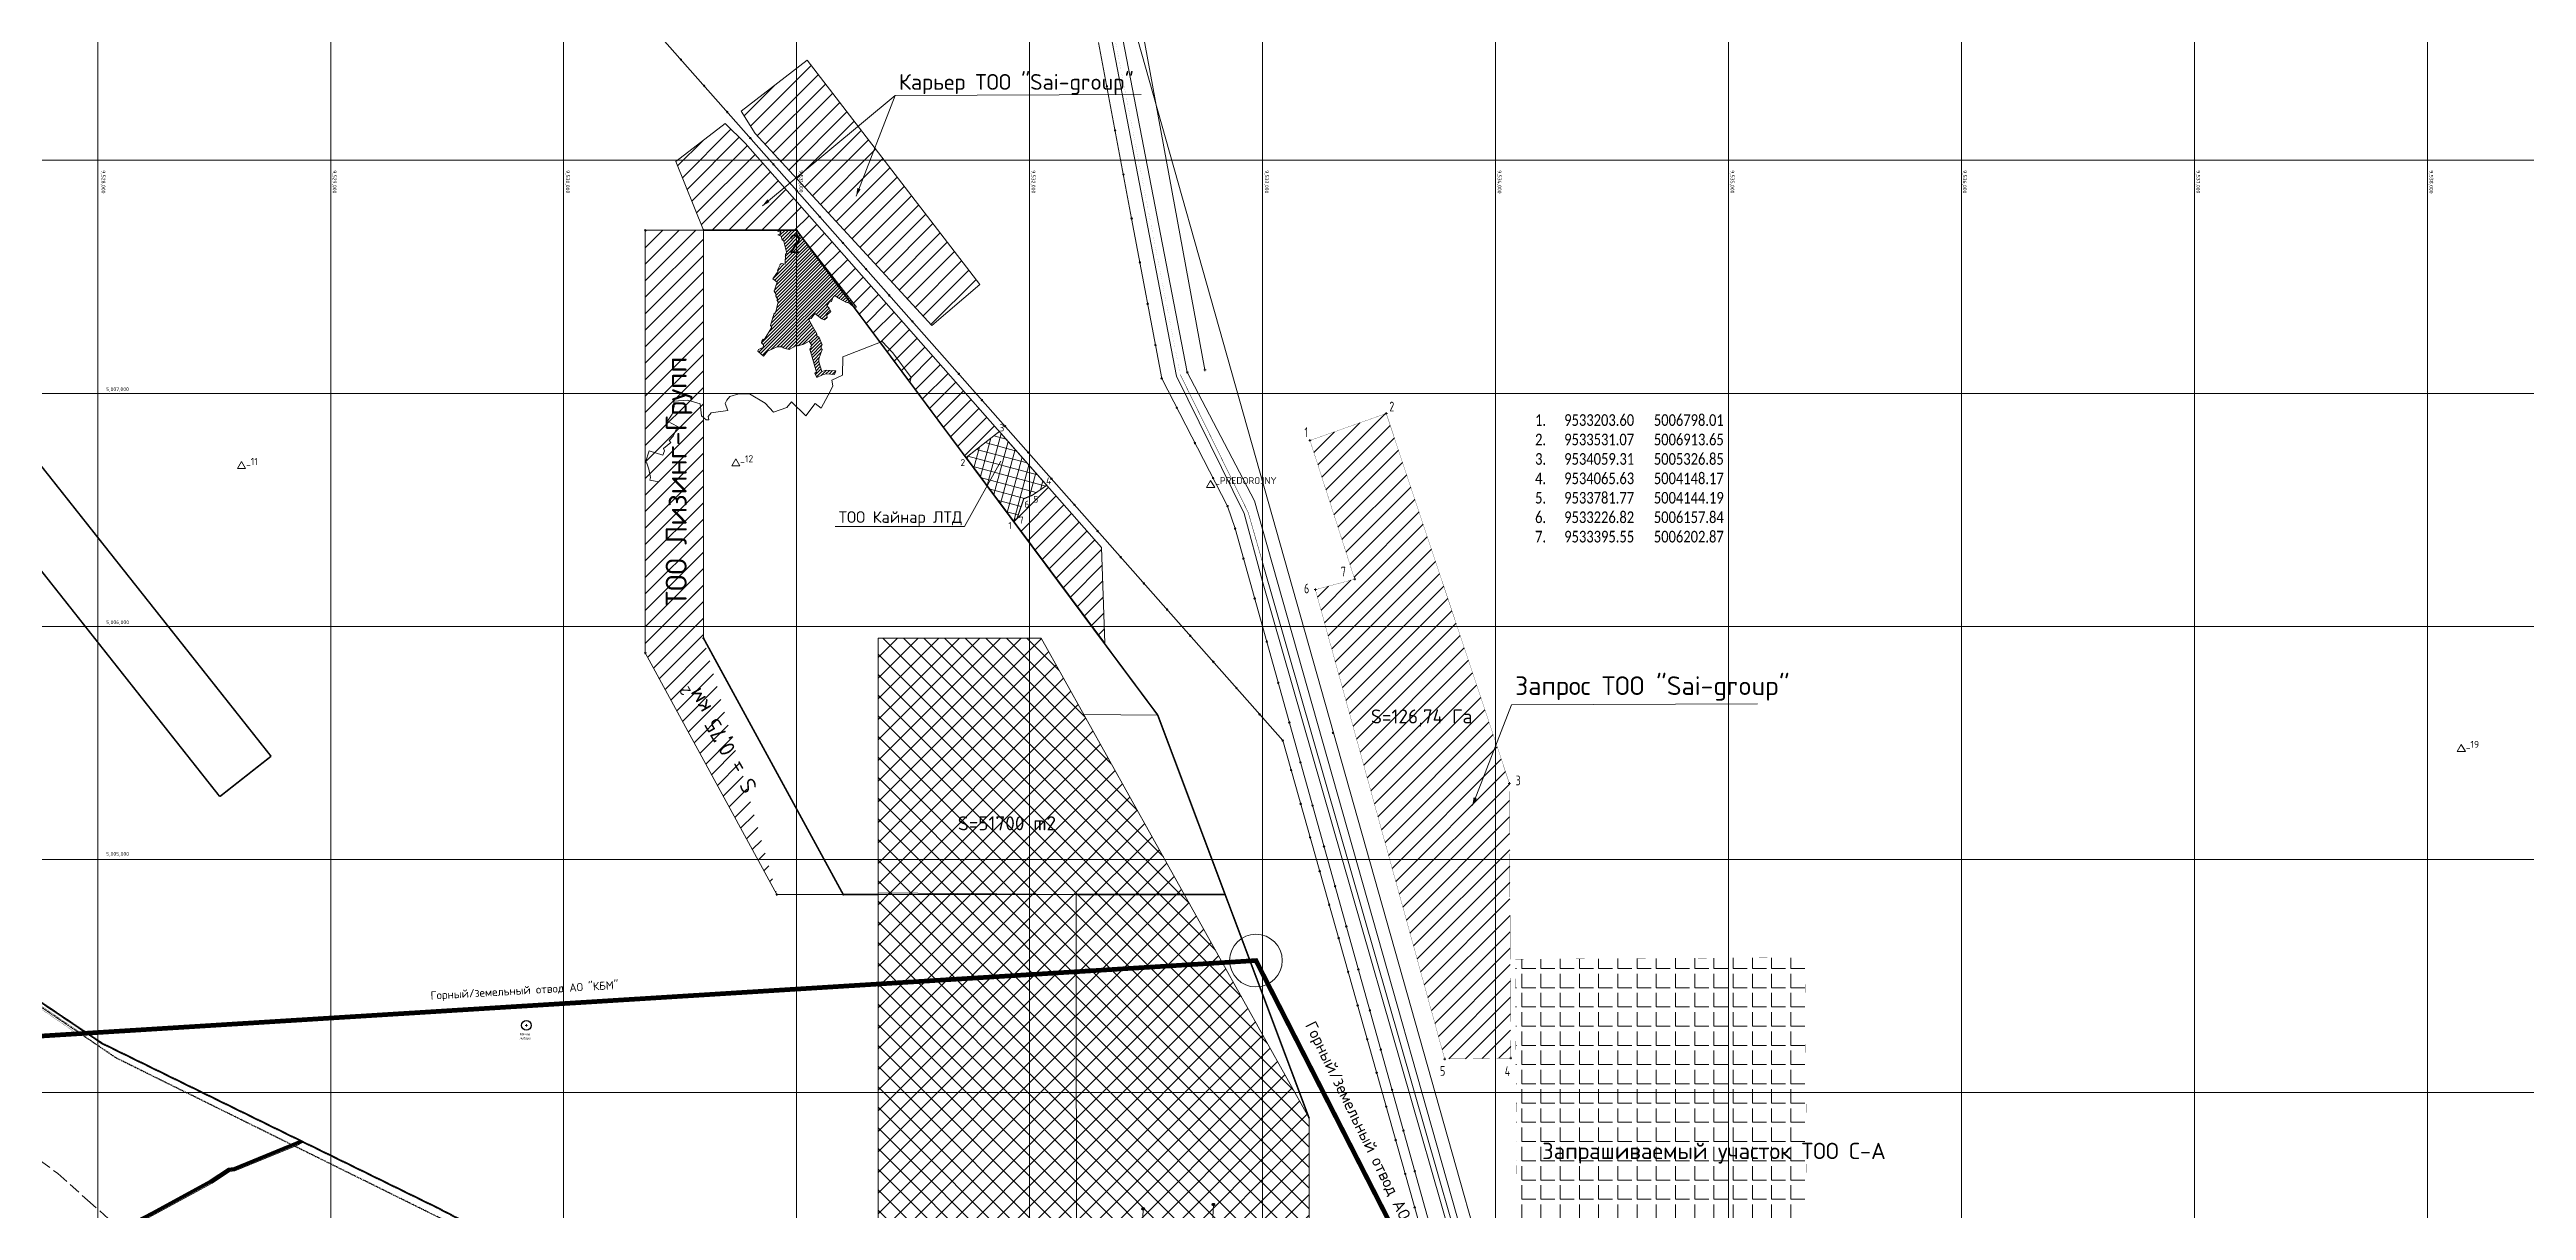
# Model space of a CAD drawing. Header units: millimetres. Extents: x 519 to 9564855, y -810 to 5021775.
# Drawn here: x 9527793 to 9538425, y 5003495 to 5008475 of the extents above; entities that cross this region are included whole.
import ezdxf

# ---------------------------------------------------------------- set-up
doc = ezdxf.new("R2010")
doc.units = ezdxf.units.MM
doc.header["$LTSCALE"] = 2
doc.header["$MEASUREMENT"] = 0
doc.header["$PDMODE"] = 2
doc.header["$PDSIZE"] = 5
for name, pattern in [('92051501$0$GROUND2', [35, 25, -10]), ('DASHED', [0.75, 0.5, -0.25]), ('HIDDEN2', [4.7625, 3.175, -1.5875]), ('Трубопровод подводный под дном', [9.5, 2.25, -1, 1, -1, 1, -1, 2.25])]:
    doc.linetypes.add(name, pattern=pattern)
for name, color, linetype, lineweight in [('200 скв. на 2010 год', 61, 'Continuous', 0), ('Land lease as of 24.06.2004', 47, 'HIDDEN2', 70), ('PPLINE_GAS', 4, 'GAS_LINE', 30), ('Карьер', 7, 'Continuous', 0), ('Скважины на 2024 год-125', 10, 'Continuous', 40), ('Скважины на 2026', 222, 'Continuous', 50), ('Электроснабжене', 1, 'Continuous', 18)]:
    doc.layers.add(name, color=color, linetype=linetype, lineweight=lineweight)
for name, color, linetype in [('CONTROL', 7, 'Continuous'), ('GRID_PULKOVO', 7, 'Continuous'), ('OilColl&Flowlines', 3, 'Continuous'), ('PPLINE_WAT', 7, 'WTR_LINE'), ('ROAD_FIELD', 255, '92051501$0$GROUND2'), ('ROAD_GROUND', 9, 'Continuous'), ('STATION_ELEV', 7, 'Continuous'), ('STATION_ID', 7, 'Continuous'), ('Скважины на 2024 год (доп.)', 10, 'Continuous')]:
    doc.layers.add(name, color=color, linetype=linetype)
doc.styles.add('92051501$0$STANDARD', font='simplex.shx')
doc.styles.add('Elect', font='isocpeur.ttf')
doc.styles.add('GeoApp', font='', dxfattribs={"height": 1})
doc.styles.get("Standard").update_dxf_attribs({"font": 'isocpeur.ttf', "width": 0.5})
doc.styles.add('TransF_romans', font='romans.shx', dxfattribs={"width": 0.8})
doc.styles.add('ГОСТ', font='simplex.shx', dxfattribs={"width": 0.7})
doc.styles.get('GeoApp').set_extended_font_data('D431', italic=True)
doc.linetypes.add('GAS_LINE', pattern='A,0.5,-0.2,["G",92051501$0$STANDARD,S=0.1,R=0,X=-0.1,Y=-0.05],-0.05', length=0.75)
doc.linetypes.add('STM_LINE', pattern='A,0.5,-0.2,["S",92051501$0$STANDARD,S=0.1,R=0,X=-0.1,Y=-0.05],-0.05', length=0.75)
doc.linetypes.add('WTR_LINE', pattern='A,0.5,-0.2,["W",92051501$0$STANDARD,S=0.1,R=0,X=-0.1,Y=-0.05],-0.05', length=0.75)

msp = doc.modelspace()

# ---------------------------------------------------------------- hatches: boundary and pattern name
at = {"layer": 'Карьер', "linetype": 'Continuous', "lineweight": 0, "ltscale": 10}
h = msp.add_hatch(dxfattribs=at)
h.set_pattern_fill('ANSI31', color=6, scale=400)
h.set_pattern_definition([(45, (0.074, -0.03), (-35.35533906, 35.35533906), [])])
h.paths.add_polyline_path([(9531045.17389, 5008428.86892), (9530762.07389, 5008210.46892), (9530822.57389, 5008114.66892), (9531579.77389, 5007291.06892), (9531786.07389, 5007467.76892)])
h.paths.add_polyline_path([(9530599.49769, 5007705.69972), (9530600.03936, 5007705.69972), (9530600.03936, 5007706.07472), (9530599.49769, 5007706.07472)], flags=24)
h.paths.add_polyline_path([(9532073.78995, 5006605.44692), (9532012, 5006563), (9531975, 5006548), (9531946, 5006463), (9531929.87, 5006454.91), (9531728.32, 5006725.22), (9531870.1676, 5006836.34844), (9530778.67389, 5008074.06892), (9530693.37389, 5008158.26892), (9530481.77389, 5007994.46892), (9530600.01247, 5007699.93892), (9531000.07309, 5007699.96999), (9531203.86085, 5007426.49928), (9532322.47389, 5005928.66892), (9532308.87389, 5006338.86892)])
at = {"layer": 'Карьер', "linetype": 'ByBlock', "lineweight": 0, "ltscale": 50}
h = msp.add_hatch(color=0, dxfattribs=at)
h.dxf.hatch_style = 1
h.paths.add_polyline_path([(9530879.29779, 5007826.55643), (9530874.90495, 5007832.94931), (9530853.05076, 5007804.78842)])
h.paths.add_polyline_path([(9530883.4874, 5007820.45931), (9530879.29779, 5007826.55643), (9530853.05076, 5007804.78842)])
h = msp.add_hatch(color=0, dxfattribs=at)
h.dxf.hatch_style = 1
h.paths.add_polyline_path([(9531267.83347, 5007878.01334), (9531260.88315, 5007881.45703), (9531255.51275, 5007846.21785)])
h.paths.add_polyline_path([(9531274.46223, 5007874.72895), (9531267.83347, 5007878.01334), (9531255.51275, 5007846.21785)])
at = {"layer": 'Карьер', "linetype": 'ByBlock', "lineweight": 0, "ltscale": 20}
h = msp.add_hatch(dxfattribs=at)
h.set_pattern_fill('ANSI31', color=5, scale=400, style=0)
edge = h.paths.add_edge_path()
edge.add_line((9531199.9992, 5004850.00107), (9530599.9992, 5005950.00107))
edge.add_line((9530915.21611, 5004849.83), (9530349.97611, 5005886.26))
edge.add_line((9530349.97611, 5005886.26), (9530350.03611, 5007700.01))
edge.add_line((9530350.03611, 5007700.01), (9530599.9992, 5007700.00107))
edge.add_line((9530599.92611, 5007699.97), (9530600.07611, 5005950.14))
h.paths.add_polyline_path([(9530584.40837, 5006059), (9530584.40837, 5007148), (9530408.90837, 5007148), (9530408.90837, 5006059)], flags=24)
h.paths.add_polyline_path([(9530873.59205, 5005309.96107), (9530608.65455, 5005768.84628), (9530503.43247, 5005708.09628), (9530768.36997, 5005249.21107)], flags=24)
h.paths.add_polyline_path([(9530563.72516, 5005717.46197), (9530536.72516, 5005764.22734), (9530478.26845, 5005730.47734), (9530505.26845, 5005683.71197)], flags=24)
at = {"layer": 'Карьер', "lineweight": 0}
h = msp.add_hatch(dxfattribs=at)
h.set_pattern_fill('ANSI31', color=256, scale=80)
h.set_pattern_definition([(45, (-1.485, -3.128), (-7.071067812, 7.071067812), [])])
h.paths.add_polyline_path([(9531000, 5007699.99479), (9530909.049, 5007699.78679), (9530928.832, 5007691.55779), (9530934.251, 5007687.60379), (9530919.158, 5007680.05779), (9530933.107, 5007674.04979), (9530937.99, 5007657.30679), (9530943.414, 5007657.92079), (9530957.384, 5007600.73279), (9530951.594, 5007599.00779), (9530951.125, 5007554.70479), (9530931.673, 5007556.97279), (9530917.705, 5007528.53679), (9530921.359, 5007524.91279), (9530897.477, 5007490.70979), (9530915.811, 5007476.58379), (9530903.151, 5007438.98979), (9530912.693, 5007424.66679), (9530910.231, 5007417.35679), (9530919.088, 5007402.91479), (9530914.66, 5007399.55379), (9530920.999, 5007392.82879), (9530908.822, 5007344.40879), (9530904.033, 5007344.63579), (9530887.82, 5007290.67679), (9530893.41, 5007283.42879), (9530860.666, 5007229.56279), (9530856.957, 5007232.21979), (9530850.482, 5007223.35179), (9530848.644, 5007217.45179), (9530858.152, 5007208.15479), (9530856.181, 5007196.39179), (9530835.884, 5007188.05279), (9530833.424, 5007180.71279), (9530858.067, 5007160.22979), (9530875.509, 5007180.85579), (9530916.919, 5007199.42779), (9530939.342, 5007199.71479), (9530940.498, 5007195.15679), (9530968.482, 5007188.42579), (9531000.596, 5007206.29079), (9531005.356, 5007204.07879), (9531031.295, 5007210.83379), (9531053.245, 5007223.52479), (9531065.45, 5007205.53779), (9531061.013, 5007201.19079), (9531062.702, 5007195.78679), (9531056.497, 5007189.83979), (9531085.105, 5007091.19779), (9531078.683, 5007087.35579), (9531086.775, 5007067.34879), (9531114.002, 5007081.54279), (9531129.974, 5007084.05979), (9531161.96, 5007080.43279), (9531167.829, 5007096.92479), (9531127.247, 5007099.26479), (9531108.189, 5007093.41179), (9531095.205, 5007135.14979), (9531096.027, 5007148.56479), (9531110.235, 5007188.74379), (9531105.799, 5007193.02979), (9531104.984, 5007199.31379), (9531109.044, 5007208.23679), (9531097.018, 5007239.15179), (9531086.816, 5007246.32079), (9531086.144, 5007255.87579), (9531051.142, 5007318.71879), (9531062.76, 5007321.40579), (9531078.086, 5007342.45279), (9531108.584, 5007319.38179), (9531119.663, 5007315.80579), (9531131.673, 5007326.10079), (9531129.382, 5007335.13579), (9531146.772, 5007351.37079), (9531139.404, 5007365.52579), (9531129.58, 5007374.89079), (9531140.032, 5007391.23479), (9531149.311, 5007394.52679), (9531155.241, 5007410.75179), (9531163.577, 5007419.40379), (9531179.858, 5007408.55079), (9531211.41, 5007391.46779), (9531227.575, 5007387.19979), (9531248.239, 5007367.09879), (9531257.201, 5007369.65879)])
at = {"layer": 'Карьер', "linetype": 'ByBlock', "lineweight": 0, "ltscale": 50}
h = msp.add_hatch(dxfattribs=at)
h.set_pattern_fill('ANSI37', color=14, scale=300, angle=30)
h.paths.add_polyline_path([(9531870.1676, 5006836.34844), (9531728.32, 5006725.22), (9531929.87, 5006454.91), (9531946, 5006463), (9531975, 5006548), (9532000, 5006558.13513), (9532000, 5006689.12247)])
h.paths.add_polyline_path([(9532000, 5006558.13513), (9532012, 5006563), (9532073.78995, 5006605.44692), (9532000, 5006689.12247)])
at = {"layer": 'Карьер', "linetype": 'ByBlock', "lineweight": 15, "ltscale": 50}
h = msp.add_hatch(dxfattribs=at)
h.set_pattern_fill('ANSI31', color=1, scale=400)
h.paths.add_polyline_path([(9533531.07, 5006913.65), (9533203.6, 5006798.01), (9533395.55, 5006202.87), (9533226.82, 5006157.84), (9533270.31977, 5006000), (9533835.22079, 5006000)])
h.paths.add_polyline_path([(9533545.91384, 5005000), (9534000, 5005000), (9534000, 5005505.01355), (9533835.22079, 5006000), (9533270.31977, 5006000)])
h.paths.add_polyline_path([(9533545.91384, 5005000), (9533781.77, 5004144.19), (9534000, 5004147.25727), (9534000, 5005000)])
h.paths.add_polyline_path([(9534000, 5004147.25727), (9534065.65, 5004148.18), (9534061.06811, 5005000), (9534000, 5005000)])
h.paths.add_polyline_path([(9534000, 5005000), (9534061.06811, 5005000), (9534059.31, 5005326.85), (9534000, 5005505.01355)])
at = {"layer": 'Карьер', "lineweight": 0}
h = msp.add_hatch(dxfattribs=at)
h.set_pattern_fill('NET', color=256, scale=500, angle=45, style=0)
h.paths.add_polyline_path([(9531350, 5005950), (9532050, 5005950), (9533200, 5003890), (9533200, 5003150), (9532200, 5003150), (9532200, 5004850), (9531350, 5004850)])
at = {"layer": 'Карьер', "linetype": 'ByBlock', "lineweight": 0, "ltscale": 20}
h = msp.add_hatch(dxfattribs=at)
h.set_pattern_fill('ANSI31', color=5, scale=350, style=0)
h.paths.add_polyline_path([(9532549.99611, 5005620), (9532302.52457, 5005952.09085), (9532049.9992, 5005950.00107), (9532827.28894, 5004557.63857), (9532946.3708, 5004565.03352)])
h.paths.add_polyline_path([(9532549.99611, 5005620), (9532549.99611, 5005620), (9532302.52843, 5005952.09088), (9532049.9992, 5005950.00107), (9532827.28894, 5004557.63857), (9532946.3708, 5004565.03352)])
at = {"layer": 'Карьер', "linetype": 'ByBlock', "lineweight": 0, "ltscale": 50}
h = msp.add_hatch(color=0, dxfattribs=at)
h.dxf.hatch_style = 1
h.paths.add_polyline_path([(9533913.07713, 5005263.78906), (9533906.12682, 5005267.23276), (9533900.75642, 5005231.99357)])
h.paths.add_polyline_path([(9533919.7059, 5005260.50468), (9533913.07713, 5005263.78906), (9533900.75642, 5005231.99357)])
at = {"layer": 'Карьер', "lineweight": 0}
h = msp.add_hatch(dxfattribs=at)
h.set_pattern_fill('NET', color=256, scale=500, angle=45, style=0)
h.paths.add_polyline_path([(9531350, 5004857), (9532200, 5004850), (9532200.89469, 5003012.549), (9531524.22818, 5003012.40942), (9531350, 5003387)])
at = {"layer": 'Карьер', "lineweight": 0, "ltscale": 50}
h = msp.add_hatch(dxfattribs=at)
h.set_pattern_fill('ANGLE', color=5, scale=300)
h.set_pattern_definition([(0, (0, 0), (0, 82.5), [60, -22.5]), (90, (0, 0), (-82.5, 5e-15), [60, -22.5])])
h.paths.add_polyline_path([(9535000, 5004000), (9535000, 5004577.46802), (9534097.64525, 5004572.53799, -0.4142433045), (9534085.26673, 5004560.02474), (9534088.26957, 5004000)])
h.paths.add_polyline_path([(9535329.8892, 5004566.82476, -0.4142420279), (9535317.37475, 5004579.20201), (9535000, 5004577.46802), (9535000, 5004000), (9535333.04115, 5004000)])
h.paths.add_polyline_path([(9535000, 5003000), (9535338.60185, 5003000), (9535333.04115, 5004000), (9535000, 5004000)])
h.paths.add_polyline_path([(9535000, 5003000), (9535000, 5004000), (9534088.26957, 5004000), (9534092.91327, 5003133.95526, -0.4157849046), (9534105.42544, 5003121.51, -0.2266005282), (9534100.80025, 5003111.82844), (9534191.12936, 5003000)])
h.paths.add_polyline_path([(9535000, 5003000), (9534191.12936, 5003000), (9534854.82975, 5002178.33156, -0.5069679284), (9534874.23777, 5002173.19009), (9535000, 5002222.46377)])
h.paths.add_polyline_path([(9535187.98403, 5002697.23686, 0.1123997882), (9535081.13981, 5002753.13703, 0.0014631738), (9535000, 5002753.64902), (9535000, 5002379.31273, -0.1770566431), (9535004.66822, 5002366.56982, -0.2528455036), (9535047.60935, 5002374.33343, 0.6657236782), (9535097.16709, 5002431.69459, -0.3905173389), (9535084.9902, 5002462.80868, -0.5467265201), (9535136.53733, 5002473.18117, -0.1380626429), (9535177.85545, 5002396.51787, -0.2406294263), (9535215.27955, 5002387.38379, -0.2234183099), (9535245.86898, 5002318.79531), (9535330.59223, 5002351.98991, -0.0936265823), (9535329.73456, 5002356.53, -0.4125858228), (9535342.1108, 5002368.97524), (9535340.75394, 5002612.98308, 0.0431888637), (9535315.07162, 5002614.71842, -0.0650937282)])
h.paths.add_polyline_path([(9534072.31849, 5004574.98854), (9534152.31849, 5004574.98854), (9534152.31849, 5004694.98854), (9534072.31849, 5004694.98854)], flags=9)
h.paths.add_polyline_path([(9534066.35414, 5004116.6212), (9534170.35414, 5004116.6212), (9534170.35414, 5004236.6212), (9534066.35414, 5004236.6212)], flags=9)
h.paths.add_polyline_path([(9534177.53545, 5003671.07916), (9535318.53545, 5003671.07916), (9535318.53545, 5003807.57916), (9534177.53545, 5003807.57916)], flags=9)
h.paths.add_polyline_path([(9533997.57528, 5003058.76636), (9534093.57528, 5003058.76636), (9534093.57528, 5003178.76636), (9533997.57528, 5003178.76636)], flags=9)
h.paths.add_polyline_path([(9534784.91215, 5002059.82164), (9534888.91215, 5002059.82164), (9534888.91215, 5002179.82164), (9534784.91215, 5002179.82164)], flags=9)

# ---------------------------------------------------------------- linework, layer by layer
at = {"color": 6, "linetype": 'ByBlock', "lineweight": 50, "const_width": 1, "elevation": -26.715}
msp.add_lwpolyline([(9527416.04883, 5004604.1398), (9527932.7341, 5004253.68807), (9527912.12193, 5004252.40806), (9527410.33497, 5004595.933)], dxfattribs=at)
at = {"color": 5, "linetype": 'Трубопровод подводный под дном', "lineweight": 30, "elevation": -26.715}
msp.add_lwpolyline([(9529738.8718, 5002632.9028), (9529738.5563, 5002652.0159), (9529775.5904, 5002770.8692), (9529738.7174, 5002822.9838), (9529774.8106, 5002999.6744), (9529775.9477, 5003023.3157), (9529768.2218, 5003075.0578), (9529760.4861, 5003111.9553), (9529752.2433, 5003141.9771), (9529740.5233, 5003174.607), (9529730.8312, 5003198.9422), (9529723.1535, 5003213.7883), (9529699.4124, 5003291.8568), (9529686.7263, 5003319.5429), (9529673.6971, 5003338.0508), (9529659.1637, 5003353.609), (9529603.7457, 5003395.3937), (9528631.6617, 5003875.9393), (9528080.7774, 5004147.6021), (9527413.1919, 5004600.0364)], dxfattribs=at)
at = {"layer": 'CONTROL', "lineweight": 0}
for p, q in [((9528617.45832, 5006707.84358), (9528600.0484, 5006677.82565)), ((9528617.45832, 5006707.84358), (9528600.0484, 5006677.82565)), ((9528600.0484, 5006677.82565), (9528634.86824, 5006677.82565)), ((9528600.0484, 5006677.82565), (9528634.86824, 5006677.82565)), ((9528634.86824, 5006677.82565), (9528617.45832, 5006707.84358)), ((9528634.86824, 5006677.82565), (9528617.45832, 5006707.84358)), ((9532777.20516, 5006625.73995), (9532759.79524, 5006595.72203)), ((9532777.20516, 5006625.73995), (9532759.79524, 5006595.72203)), ((9532794.61508, 5006595.72203), (9532777.20516, 5006625.73995)), ((9532794.61508, 5006595.72203), (9532777.20516, 5006625.73995)), ((9532759.79524, 5006595.72203), (9532794.61508, 5006595.72203)), ((9532759.79524, 5006595.72203), (9532794.61508, 5006595.72203)), ((9538145.4642, 5005493.97926), (9538128.05428, 5005463.96133)), ((9538145.4642, 5005493.97926), (9538128.05428, 5005463.96133)), ((9538128.05428, 5005463.96133), (9538162.87411, 5005463.96133)), ((9538128.05428, 5005463.96133), (9538162.87411, 5005463.96133)), ((9538162.87411, 5005463.96133), (9538145.4642, 5005493.97926)), ((9538162.87411, 5005463.96133), (9538145.4642, 5005493.97926))]:
    msp.add_line(p, q, dxfattribs=at)
at = {"layer": 'CONTROL', "color": 6, "lineweight": 0}
for p, q in [((9530738.65716, 5006719.42618), (9530721.24724, 5006689.40825)), ((9530738.65716, 5006719.42618), (9530721.24724, 5006689.40825)), ((9530721.24724, 5006689.40825), (9530756.06708, 5006689.40825)), ((9530721.24724, 5006689.40825), (9530756.06708, 5006689.40825)), ((9530756.06708, 5006689.40825), (9530738.65716, 5006719.42618)), ((9530756.06708, 5006689.40825), (9530738.65716, 5006719.42618))]:
    msp.add_line(p, q, dxfattribs=at)
at = {"layer": 'GRID_PULKOVO', "lineweight": 0}
for p, q in [((9528000, 5011000), (9528000, 4992000)), ((9529000, 5011000), (9529000, 4992000)), ((9530000, 5010000), (9530000, 4992000)), ((9531000, 5010000), (9531000, 4992000)), ((9532000, 5010000), (9532000, 4992000)), ((9533000, 5010000), (9533000, 4992000)), ((9534000, 5010000), (9534000, 4992000)), ((9535000, 5010000), (9535000, 4997493.94022)), ((9536000, 5010000), (9536000, 4992000)), ((9537000, 5010000), (9537000, 4992000)), ((9538000, 5010000), (9538000, 4992000)), ((9519000, 5008000), (9533000, 5008000)), ((9533000, 5008000), (9548000, 5008000)), ((9519000, 5007000), (9533000, 5007000)), ((9533000, 5007000), (9548000, 5007000)), ((9519000, 5006000), (9533000, 5006000)), ((9533000, 5006000), (9548000, 5006000)), ((9519000, 5005000), (9533000, 5005000)), ((9533000, 5005000), (9548000, 5005000)), ((9519000, 5004000), (9533000, 5004000)), ((9533000, 5004000), (9548000, 5004000))]:
    msp.add_line(p, q, dxfattribs=at)
at = {"layer": 'Land lease as of 24.06.2004', "color": 35, "linetype": 'DASHED', "lineweight": 0, "ltscale": 5, "const_width": 7}
for points in [[(9527841, 5006583), (9526848, 5007837)], [(9528744, 5005443), (9527841, 5006583)], [(9527563, 5006485), (9528524, 5005270)], [(9528524, 5005270), (9528744, 5005443)]]:
    msp.add_lwpolyline(points, dxfattribs=at)
at = {"layer": 'Land lease as of 24.06.2004', "color": 34, "linetype": 'DASHED', "lineweight": 0, "ltscale": 50, "const_width": 20}
msp.add_lwpolyline([(9519654.3, 5003739.6), (9532971.6, 5004566.6), (9534671.1, 5001241.4), (9547648.8, 4998330.8), (9546800.6, 4994774.1), (9538599.5, 4994719.2), (9534700.1, 4995931.6), (9534118, 4994384.9), (9531927.8, 4994990.9), (9532139.5, 4996381.2), (9522290.1, 4999426.3), (9519885.3, 4999727), (9519654.3, 5003739.6)], dxfattribs=at)
at = {"layer": 'OilColl&Flowlines', "lineweight": 0}
msp.add_lwpolyline([(9533000, 4999030.09132), (9533615.18224, 5000421.08812), (9534303.88294, 5001901.26817), (9534304.3202, 5002003.60385), (9532251.82783, 5009271.49641)], dxfattribs=at)
at = {"layer": 'OilColl&Flowlines', "lineweight": 0, "const_width": 5}
msp.add_lwpolyline([(9533299.90522, 5005543.18729, 1), (9533304.81094, 5005544.15367, 1)], format="xyb", close=True, dxfattribs=at)
at = {"layer": 'PPLINE_GAS', "lineweight": 0, "ltscale": 40}
msp.add_line((9533000, 5006274.62425), (9534216.23835, 5002033.37424), dxfattribs=at)
at = {"layer": 'PPLINE_GAS', "linetype": 'ByBlock', "lineweight": 0, "ltscale": 50, "const_width": 0.2}
msp.add_lwpolyline([(9532646.48133, 5007080.83106), (9532368.16105, 5008512.95705), (9532157.69101, 5009255.1688)], dxfattribs=at)
at = {"layer": 'PPLINE_GAS', "lineweight": 0, "const_width": 2}
for points in [[(9532646.48133, 5007080.83106), (9532938.77122, 5006488.14043)], [(9532938.77122, 5006488.14043), (9533000, 5006274.62425)]]:
    msp.add_lwpolyline(points, dxfattribs=at)
at = {"layer": 'PPLINE_WAT', "color": 0, "linetype": 'ByBlock', "lineweight": 0, "ltscale": 50}
for p, q in [((9532630.38177, 5007073.34914), (9532354.51012, 5008508.34247)), ((9532676.68058, 5007090.49534), (9532400.74375, 5008519.09041))]:
    msp.add_line(p, q, dxfattribs=at)
at = {"layer": 'PPLINE_WAT', "lineweight": 0, "ltscale": 5}
msp.add_lwpolyline([(9533000, 5006192.97478), (9532921.29674, 5006483.91886), (9532630.38177, 5007073.34914)], dxfattribs=at)
at = {"layer": 'PPLINE_WAT', "lineweight": 0}
for points in [[(9532676.68058, 5007090.49534), (9532965.41301, 5006539.22437), (9533000, 5006417.04476)], [(9533000, 5006417.04476), (9534241.35452, 5002031.92113), (9534233.93028, 5001942.30806), (9533572.35026, 5000442.91927), (9533000, 4999148.373)]]:
    msp.add_lwpolyline(points, dxfattribs=at)
at = {"layer": 'PPLINE_WAT', "color": 5, "lineweight": 0, "ltscale": 2}
msp.add_lwpolyline([(9533000, 4999292.00293), (9533521.20287, 5000465.19453), (9534195.31134, 5001969.65279), (9534192.94502, 5002039.13618), (9533000, 5006192.97478)], dxfattribs=at)
at = {"layer": 'PPLINE_WAT', "color": 0, "linetype": 'ByBlock', "lineweight": 0, "ltscale": 50}
msp.add_point((9532676.68058, 5007090.49534), dxfattribs=at)
at = {"layer": 'ROAD_FIELD', "lineweight": 0}
msp.add_lwpolyline([(9527697.9529, 5003749.4838), (9527829.537, 5003652.655), (9527956.6319, 5003538.88929), (9528345.237, 5003190.455), (9528389.237, 5003167.955), (9528520.78893, 5003090.98643), (9528606.337, 5003025.955), (9528670.737, 5002952.555), (9528812.237, 5002826.755), (9528926.137, 5002734.855), (9529063.037, 5002604.955), (9529158.637, 5002507.655), (9529185.12703, 5002464.10354), (9529205.837, 5002340.355), (9529226.037, 5002283.255), (9529271.437, 5002164.755), (9529326.037, 5002072.855), (9529375.937, 5001953.155), (9529468.337, 5001796.455), (9529605.84662, 5001506.11208)], dxfattribs=at)
at = {"layer": 'ROAD_GROUND', "color": 8, "lineweight": 0, "const_width": 7}
msp.add_lwpolyline([(9524537.87877, 5006183.0772), (9524596.61062, 5006146.11647), (9525224.23922, 5006057.68426), (9525621.0772, 5005860.96201), (9525912.93567, 5005677.01423), (9526862.06839, 5005023.65939), (9527571.35015, 5004512.27254), (9528019.23113, 5004210.88347), (9529454.57675, 5003507.66217), (9530449.20265, 5002994.49962), (9531579.26201, 5002384.42156), (9532340.28086, 5001987.55958), (9532638.37132, 5001851.5639)], dxfattribs=at)
at = {"layer": 'ROAD_GROUND', "lineweight": 0}
for points, const_width in [([(9524542.10393, 5006176.41948), (9524595.18425, 5006142.27793), (9525223.04143, 5006053.81351), (9525619.11741, 5005857.46901), (9525910.73434, 5005673.67347), (9526859.72905, 5005020.41478), (9527569.06331, 5004508.99009), (9528017.22526, 5004207.41194), (9529452.74272, 5003504.10741), (9530447.30242, 5002990.9798), (9531577.38702, 5002380.88811), (9532338.52473, 5001983.96415), (9532636.71105, 5001847.92473)], 0.5), ([(9524546.43165, 5006183.14784), (9524598.037, 5006149.955), (9525225.437, 5006061.555), (9525623.037, 5005864.455), (9525915.137, 5005680.355), (9526864.337, 5005026.955), (9527573.637, 5004515.555), (9528021.237, 5004214.355), (9529456.337, 5003511.255), (9530451.037, 5002998.055), (9531581.137, 5002387.955), (9532342.037, 5001991.155), (9532640.03159, 5001855.20306)], 0.5), ([(9527618.43998, 5003152.48327), (9528105.92301, 5003413.37419), (9528233.94734, 5003480.98703), (9528486.5416, 5003618.73501), (9528563.18886, 5003669.03843), (9528585.9888, 5003671.75866), (9528851.94087, 5003781.03921), (9528875.86021, 5003791.29683)], 12), ([(9528861.96501, 5003793.40285), (9528840.11305, 5003783.74703)], 0.5), ([(9528878.14734, 5003785.09687), (9528869.79347, 5003780.76639)], 0.5), ([(9528567.52359, 5003661.49887), (9528563.9084, 5003659.94163)], 0.5), ([(9528583.55223, 5003678.25288), (9528579.82635, 5003678.07307)], 0.5), ([(9528588.58849, 5003664.15943), (9528583.13569, 5003663.15615)], 0.5)]:
    msp.add_lwpolyline(points, dxfattribs=dict(at, const_width=const_width))
for points in [[(9527615.137, 5003158.655), (9528102.637, 5003419.555), (9528230.637, 5003487.155), (9528482.93952, 5003624.74388), (9528560.72463, 5003675.79408), (9528584.21146, 5003678.59625), (9528849.137, 5003787.455), (9528862.11695, 5003793.4733)], [(9527622.21482, 5003145.42986), (9528109.67845, 5003406.3104), (9528237.73058, 5003473.93792), (9528490.65825, 5003611.86772), (9528566.00512, 5003661.3177), (9528588.02005, 5003663.94427), (9528855.14529, 5003773.70688), (9528878.67789, 5003785.35958)]]:
    msp.add_lwpolyline(points, dxfattribs=at)
at = {"layer": 'Карьер', "color": 0, "linetype": 'ByBlock', "lineweight": 0, "ltscale": 50}
for p, q in [((9530853.05076, 5007804.78842), (9531423.58263, 5008277.95971)), ((9531255.51275, 5007846.21785), (9531423.58263, 5008277.95971)), ((9531423.58263, 5008277.95971), (9532479.24556, 5008282.54475)), ((9533900.75642, 5005231.99357), (9534068.8263, 5005663.73544)), ((9534068.8263, 5005663.73544), (9535124.48922, 5005668.32048))]:
    msp.add_line(p, q, dxfattribs=at)
at = {"layer": 'Карьер', "lineweight": 0, "ltscale": 25}
msp.add_line((9530599.92611, 5007699.97), (9530600.07611, 5005950.14), dxfattribs=at)
at = {"layer": 'Карьер', "color": 14, "lineweight": 0, "ltscale": 50}
for p, q in [((9531876.56381, 5006709.25), (9531720.24623, 5006429.5)), ((9531720.24623, 5006429.5), (9531165.55696, 5006429.5))]:
    msp.add_line(p, q, dxfattribs=at)
at = {"layer": 'Карьер', "color": 6, "linetype": 'ByBlock', "lineweight": 0, "ltscale": 20}
msp.add_line((9530600.07617, 5005949.46954), (9530600.28908, 5005949.46962), dxfattribs=at)
at = {"layer": 'Карьер', "color": 0, "linetype": 'ByBlock', "lineweight": 0, "ltscale": 20}
for p, q in [((9531349.9992, 5004850.00107), (9531349.9992, 5005950.00107)), ((9531349.9992, 5005950.00107), (9532049.9992, 5005950.00107)), ((9532550.00315, 5005619.99056), (9532232.63536, 5005622.84413))]:
    msp.add_line(p, q, dxfattribs=at)
at = {"layer": 'Карьер', "lineweight": 0}
msp.add_line((9532050, 5005950), (9533200, 5003890), dxfattribs=at)
at = {"layer": 'Карьер', "color": 5, "lineweight": 0}
msp.add_line((9530915.21611, 5004849.83), (9531200, 5004850), dxfattribs=at)
at = {"layer": 'Карьер', "color": 1, "lineweight": 0}
for p, q in [((9532200, 5004850), (9531350, 5004850)), ((9533200, 5003890), (9533200, 5003150))]:
    msp.add_line(p, q, dxfattribs=at)
at = {"layer": 'Карьер', "color": 6, "linetype": 'Continuous', "lineweight": 0, "ltscale": 10}
for points in [[(9530762.07389, 5008210.46892), (9531045.17389, 5008428.86892), (9531786.07389, 5007467.76892), (9531579.77389, 5007291.06892), (9530822.57389, 5008114.66892), (9530762.07389, 5008210.46892)], [(9530693.37389, 5008158.26892), (9530778.67389, 5008074.06892), (9532308.87389, 5006338.86892), (9532322.47389, 5005928.66892), (9531000.07309, 5007699.96999), (9530600, 5007699.96999), (9530481.77389, 5007994.46892), (9530693.37389, 5008158.26892)]]:
    msp.add_lwpolyline(points, dxfattribs=at)
at = {"layer": 'Карьер', "color": 0, "linetype": 'ByBlock', "lineweight": 0, "ltscale": 50, "const_width": 0.2}
for points in [[(9530853.05076, 5007804.78842), (9530874.90495, 5007832.94931), (9530883.4874, 5007820.45931), (9530853.05076, 5007804.78842)], [(9531255.51275, 5007846.21785), (9531260.88315, 5007881.45703), (9531274.46223, 5007874.72895), (9531255.51275, 5007846.21785)], [(9533900.75642, 5005231.99357), (9533906.12682, 5005267.23276), (9533919.7059, 5005260.50468), (9533900.75642, 5005231.99357)]]:
    msp.add_lwpolyline(points, dxfattribs=at)
at = {"layer": 'Карьер', "color": 5, "lineweight": 0}
msp.add_lwpolyline([(9530915.21611, 5004849.83), (9530349.97611, 5005886.26), (9530350.03611, 5007700.01), (9530599.9992, 5007700.00107)], dxfattribs=at)
at = {"layer": 'Карьер', "lineweight": 0, "ltscale": 5, "const_width": 7}
for points in [[(9530599.9992, 5007700.00107), (9530999.9992, 5007700.00107)], [(9530999.99611, 5007700), (9532549.99611, 5005620)], [(9530999.9992, 5007700.00107), (9532302.52455, 5005952.09088)], [(9531199.9992, 5004850.00107), (9530599.9992, 5005950.00107)], [(9532550, 5005620), (9533200, 5003890)], [(9531349.9992, 5004850.00107), (9531199.9992, 5004850.00107)], [(9532200, 5004850), (9532839.30636, 5004850)]]:
    msp.add_lwpolyline(points, dxfattribs=at)
at = {"layer": 'Карьер', "lineweight": 0}
for points in [[(9531000, 5007699.99479), (9530909.049, 5007699.78679), (9530928.832, 5007691.55779), (9530934.251, 5007687.60379), (9530919.158, 5007680.05779), (9530933.107, 5007674.04979), (9530937.99, 5007657.30679), (9530943.414, 5007657.92079), (9530957.384, 5007600.73279), (9530951.594, 5007599.00779), (9530951.125, 5007554.70479), (9530931.673, 5007556.97279), (9530917.705, 5007528.53679), (9530921.359, 5007524.91279), (9530897.477, 5007490.70979), (9530915.811, 5007476.58379), (9530903.151, 5007438.98979), (9530912.693, 5007424.66679), (9530910.231, 5007417.35679), (9530919.088, 5007402.91479), (9530914.66, 5007399.55379), (9530920.999, 5007392.82879), (9530908.822, 5007344.40879), (9530904.033, 5007344.63579), (9530887.82, 5007290.67679), (9530893.41, 5007283.42879), (9530860.666, 5007229.56279), (9530856.957, 5007232.21979), (9530850.482, 5007223.35179), (9530848.644, 5007217.45179), (9530858.152, 5007208.15479), (9530856.181, 5007196.39179), (9530835.884, 5007188.05279), (9530833.424, 5007180.71279), (9530858.067, 5007160.22979), (9530875.509, 5007180.85579), (9530916.919, 5007199.42779), (9530939.342, 5007199.71479), (9530940.498, 5007195.15679), (9530968.482, 5007188.42579), (9531000.596, 5007206.29079), (9531005.356, 5007204.07879), (9531031.295, 5007210.83379), (9531053.245, 5007223.52479), (9531065.45, 5007205.53779), (9531061.013, 5007201.19079), (9531062.702, 5007195.78679), (9531056.497, 5007189.83979), (9531085.105, 5007091.19779), (9531078.683, 5007087.35579), (9531086.775, 5007067.34879), (9531114.002, 5007081.54279), (9531129.974, 5007084.05979), (9531161.96, 5007080.43279), (9531167.829, 5007096.92479), (9531127.247, 5007099.26479), (9531108.189, 5007093.41179), (9531095.205, 5007135.14979), (9531096.027, 5007148.56479), (9531110.235, 5007188.74379), (9531105.799, 5007193.02979), (9531104.984, 5007199.31379), (9531109.044, 5007208.23679), (9531097.018, 5007239.15179), (9531086.816, 5007246.32079), (9531086.144, 5007255.87579), (9531051.142, 5007318.71879), (9531062.76, 5007321.40579), (9531078.086, 5007342.45279), (9531108.584, 5007319.38179), (9531119.663, 5007315.80579), (9531131.673, 5007326.10079), (9531129.382, 5007335.13579), (9531146.772, 5007351.37079), (9531139.404, 5007365.52579), (9531129.58, 5007374.89079), (9531140.032, 5007391.23479), (9531149.311, 5007394.52679), (9531155.241, 5007410.75179), (9531163.577, 5007419.40379), (9531179.858, 5007408.55079), (9531211.41, 5007391.46779), (9531227.575, 5007387.19979), (9531248.239, 5007367.09879), (9531257.201, 5007369.65879), (9531000, 5007699.99479)], [(9530408.194, 5006620.31), (9530370.619, 5006628.15), (9530373.273, 5006639.691), (9530365.557, 5006674.613), (9530357.535, 5006700.389), (9530351.74, 5006704.544), (9530367.641, 5006753.272), (9530425.462, 5006735.506), (9530433.371, 5006753.393), (9530429.166, 5006763.929), (9530459.953, 5006789.116), (9530452.26, 5006798.299), (9530469.442, 5006815.758), (9530488.017, 5006857.139), (9530445.96, 5006881.331), (9530466.294, 5006910.969), (9530474.656, 5006943.292), (9530473.581, 5006966.452), (9530533.556, 5006970.204), (9530586.562, 5006954.805), (9530591.524, 5006903.336), (9530611.67, 5006885.976), (9530622.857, 5006886.24), (9530619.968, 5006901.116), (9530633.571, 5006917.081), (9530704.332, 5006927.105), (9530693.161, 5006956.65), (9530700.527, 5006970.952), (9530713.711, 5006987.244), (9530752.622, 5006998.098), (9530797.137, 5006997.84), (9530865.281, 5006958.439), (9530900.281, 5006918.859), (9530957.64949, 5006939.74387), (9530977.556, 5006963.077), (9531039.76, 5006902.916), (9531079.292, 5006956.279), (9531105.345, 5006936.768), (9531145.68554, 5007010.9271), (9531155.07235, 5007032.97026), (9531151.7459, 5007056.30886), (9531197.616, 5007077.82), (9531198.84836, 5007156.9404), (9531366.77051, 5007222.28511), (9531413.26797, 5007174.2784), (9531491.55583, 5007067.79583), (9531488, 5007051.1)], [(9530599.9992, 5005950.00107), (9530600.15192, 5005950.00097)]]:
    msp.add_lwpolyline(points, dxfattribs=at)
at = {"layer": 'Карьер', "color": 14, "lineweight": 0, "ltscale": 50, "const_width": 5}
msp.add_lwpolyline([(9531728.32, 5006725.22), (9531870.31, 5006836.46), (9532073.94, 5006605.55), (9532012, 5006563), (9531975, 5006548), (9531946, 5006463), (9531929.87, 5006454.91), (9531728.32, 5006725.22)], dxfattribs=at)
at = {"layer": 'Карьер', "color": 1, "lineweight": 35, "ltscale": 50, "const_width": 1}
msp.add_lwpolyline([(9533203.6, 5006798.01), (9533531.07, 5006913.65), (9534059.31, 5005326.85), (9534065.63, 5004148.17), (9533781.77, 5004144.19), (9533226.82, 5006157.84), (9533395.55, 5006202.87)], close=True, dxfattribs=at)
at = {"layer": 'Карьер', "color": 0, "lineweight": 0}
msp.add_lwpolyline([(9530599.9992, 5005950.00107), (9530600.15192, 5005950.00097)], dxfattribs=at)
at = {"layer": 'Карьер', "color": 1, "lineweight": 0, "flags": 128}
msp.add_lwpolyline([(9531350, 5004857), (9532200, 5004850), (9532200.89469, 5003012.549), (9531524.22818, 5003012.40942), (9531350, 5003387)], close=True, dxfattribs=at)
at = {"layer": 'Карьер', "lineweight": 0, "ltscale": 50, "const_width": 0.2}
msp.add_lwpolyline([(9534085.2, 5004572.47), (9535329.82, 5004579.27), (9535342.18, 5002356.53), (9534862.65, 5002168.65), (9534092.98, 5003121.51), (9534085.2, 5004572.47)], dxfattribs=at)
at = {"layer": 'Карьер', "color": 5, "lineweight": 0, "ltscale": 25}
for p in [(9530350.03611, 5007700), (9530599.92611, 5007699.97), (9530349.97611, 5005886.22), (9530600.07611, 5005950.14), (9530915.21611, 5004849.83), (9531199.94611, 5004850)]:
    msp.add_point(p, dxfattribs=at)
at = {"layer": 'Карьер', "lineweight": 0}
msp.add_point((9531000, 5007699.99479), dxfattribs=at)
at = {"layer": 'Карьер', "color": 0, "linetype": 'ByBlock', "lineweight": 0, "ltscale": 50}
for p in [(9533531.07, 5006913.65), (9533203.6, 5006798.01), (9533395.55, 5006202.87), (9533226.82, 5006157.84), (9534059.31, 5005326.85), (9533781.77, 5004144.19), (9534065.65, 5004148.18)]:
    msp.add_point(p, dxfattribs=at)
at = {"layer": 'Скважины на 2024 год (доп.)', "color": 0, "linetype": 'ByBlock', "lineweight": 0}
msp.add_line((9532752.9, 5007100.4), (9531474, 5014035.9), dxfattribs=at)
msp.add_point((9532752.9, 5007100.4), dxfattribs=at)
at = {"layer": 'Скважины на 2024 год-125', "color": 6, "linetype": 'ByBlock', "lineweight": 0}
msp.add_circle((9532971.6, 5004566.6), 112.9113, dxfattribs=at)
at = {"layer": 'Скважины на 2026', "lineweight": 5}
for p, q in [((9532487.2, 5003501.9), (9532474, 5003129, 0)), ((9532789, 5003519.5), (9532772, 5003188))]:
    msp.add_line(p, q, dxfattribs=at)
at = {"layer": 'Скважины на 2026', "color": 177, "linetype": 'ByBlock', "true_color": 0x293189}
for centre in [(9532487.2, 5003501.9), (9532789, 5003519.5)]:
    msp.add_circle(centre, 4, dxfattribs=at)
at = {"layer": 'Скважины на 2026', "color": 1, "linetype": 'ByBlock', "lineweight": 0}
msp.add_point((9529840.27681, 5004288.54033, 0), dxfattribs=at)
at = {"layer": 'Скважины на 2026', "color": 177, "linetype": 'ByBlock', "lineweight": 0, "true_color": 0x293189}
for p in [(9532487.2, 5003501.9), (9532789, 5003519.5)]:
    msp.add_point(p, dxfattribs=at)
at = {"layer": 'Электроснабжене', "color": 1, "lineweight": 0, "ltscale": 50}
for p, q in [((9533086.9, 5005510.5), (9529880.1, 5009136.7)), ((9532438.1, 5007750.6), (9532296.42502, 5008505.46717)), ((9532567, 5007063.8), (9532438.1, 5007750.6)), ((9532849.7, 5006516.4), (9532567, 5007063.8)), ((9532882, 5006420), (9532849.7, 5006516.4)), ((9534145.1, 5001906.2), (9532882, 5006420)), ((9534101.79379, 5001919.36816), (9533086.9, 5005510.5))]:
    msp.add_line(p, q, dxfattribs=at)
for centre in [(9530503.31038, 5008431.9833), (9530602.67922, 5008319.61856), (9532331.84376, 5008316.75038), (9530702.04805, 5008207.25382), (9532367.26251, 5008128.03359), (9530801.41688, 5008094.88908), (9530900.78571, 5007982.52433), (9532402.68125, 5007939.31679), (9531000.15454, 5007870.15959), (9531099.52337, 5007757.79485), (9532438.1, 5007750.6), (9531198.8922, 5007645.43011), (9531298.26104, 5007533.06536), (9532473.51875, 5007561.88321), (9531397.62987, 5007420.70062), (9532506.7937, 5007384.58891), (9531496.9987, 5007308.33588), (9532540.06864, 5007207.29461), (9531695.73636, 5007083.60639), (9532567, 5007063.8), (9531795.10519, 5006971.24165), (9532632.00134, 5006937.93607), (9531894.47402, 5006858.87691), (9531993.84286, 5006746.51217), (9532709.87748, 5006787.1423), (9532093.21169, 5006634.14742), (9532787.75363, 5006636.34852), (9532192.58052, 5006521.78268), (9532849.7, 5006516.4), (9532291.94935, 5006409.41794), (9532882, 5006420), (9532391.31818, 5006297.0532), (9532490.68701, 5006184.68845), (9532590.05584, 5006072.32371), (9532689.42467, 5005959.95897), (9532788.79351, 5005847.59423), (9532888.16234, 5005735.22948), (9532987.53117, 5005622.86474), (9533086.9, 5005510.5)]:
    msp.add_circle(centre, 3, dxfattribs=at)
at = {"layer": 'Электроснабжене', "color": 1, "linetype": 'ByBlock', "lineweight": 0, "ltscale": 50}
for centre in [(9532918.10587, 5006290.97246), (9532966.15033, 5006119.28134), (9533017.81017, 5005934.67031), (9533067.15304, 5005758.33918), (9533114.80916, 5005588.0358), (9533122.74079, 5005383.67982), (9533162.85361, 5005416.34468), (9533163.53467, 5005239.3335), (9533214.51345, 5005231.73365), (9533204.32854, 5005094.98718), (9533263.85633, 5005055.40252), (9533245.12242, 5004950.64086), (9533285.91629, 5004806.29454), (9533311.51245, 5004885.09913), (9533359.5569, 5004713.40802), (9533326.71017, 5004661.94822), (9533367.50404, 5004517.6019), (9533411.21674, 5004528.79699), (9533408.29792, 5004373.25559), (9533460.55961, 5004352.46586), (9533449.09179, 5004228.90927), (9533507.4388, 5004184.9389), (9533489.88567, 5004084.56295), (9533555.82704, 5004012.01924), (9533530.67954, 5003940.21663), (9533571.47342, 5003795.87031), (9533604.84159, 5003836.86141), (9533612.26729, 5003651.52399), (9533653.57325, 5003662.7145), (9533653.06117, 5003507.17767)]:
    msp.add_circle(centre, 3, dxfattribs=at)
at = {"layer": 'Электроснабжене', "lineweight": 25}
msp.add_circle((9529840.27681, 5004288.54033, 0), 20.83013, dxfattribs=at)

# ---------------------------------------------------------------- texts
at = {"layer": '200 скв. на 2010 год', "color": 34, "lineweight": 0, "style": 'Elect'}
for height, rotation, p in [(35, 3.261163578, (9529429.57992, 5004398.84648)), (50, 296.056692948, (9533181.55391, 5004290.14765))]:
    msp.add_text('Горный/земельный отвод АО "КБМ"', height=height, rotation=rotation, dxfattribs=at).set_placement(p)
at = {"layer": 'CONTROL', "lineweight": 0, "style": 'Elect'}
for s, p in [(' _11', (9528617.45832, 5006692.83461)), (' _PREDOROJNY', (9532777.20516, 5006610.73099)), (' _19', (9538145.4642, 5005478.9703))]:
    msp.add_text(s, height=30.011925, rotation=0.000000027, dxfattribs=at).set_placement(p)
at = {"layer": 'CONTROL', "color": 6, "lineweight": 0, "style": 'Elect'}
msp.add_text(' _12', height=30.011925, rotation=0.000000027, dxfattribs=at).set_placement((9530738.65716, 5006704.41722))
at = {"layer": 'GRID_PULKOVO', "lineweight": 0, "style": 'Elect'}
for s, rotation, p in [('9,528,000', 270, (9528016.52292, 5007957.04883)), ('9,529,000', 270, (9529009.06102, 5007957.04883)), ('9,530,000', 270, (9530009.69786, 5007957.04883)), ('9,531,000', 270, (9531011.41234, 5007957.04883)), ('9,532,000', 270, (9532008.62022, 5007957.04883)), ('9,533,000', 270, (9533010.18512, 5007957.04883)), ('9,534,000', 270, (9534009.30692, 5007957.04883)), ('9,535,000', 270, (9535008.7528, 5007957.04883)), ('9,536,000', 270, (9536006.21904, 5007957.04883)), ('9,537,000', 270, (9537008.28027, 5007957.04883)), ('9,538,000', 270, (9538008.84572, 5007957.04883)), ('5,007,000 ', 0.000000027, (9528036.36011, 5007009.98555)), ('5,006,000 ', 0.000000027, (9528036.36011, 5006010.31835)), ('5,005,000 ', 0.000000027, (9528036.36011, 5005016.06694))]:
    msp.add_text(s, height=15.875, rotation=rotation, dxfattribs=at).set_placement(p)
at = {"layer": 'STATION_ELEV', "lineweight": 0}
msp.add_text('  -25.000', height=0.5, rotation=45, dxfattribs=at).set_placement((9531000, 5007699.99479))
at = {"layer": 'STATION_ID', "lineweight": 0}
msp.add_text('  3210', height=0.5, dxfattribs=at).set_placement((9531000, 5007699.99479))
at = {"layer": 'Карьер', "color": 0, "linetype": 'ByBlock', "lineweight": 0, "ltscale": 25}
msp.add_text('Карьер ТОО "Sai-group"', height=67.5, dxfattribs=at).set_placement((9531439.00912, 5008302.38639))
at = {"layer": 'Карьер', "color": 0, "lineweight": 0, "ltscale": 20}
msp.add_text('2', height=80, dxfattribs=at).set_placement((9530965.93422, 5007602.5))
at = {"layer": 'Карьер', "color": 5, "lineweight": 0, "ltscale": 25}
for s, height, rotation, p in [('ТОО Лизинг-Групп', 90, 90, (9530528.15837, 5006088.25)), ('2', 45, 119.999999946, (9530548.35737, 5005721.57975))]:
    msp.add_text(s, height=height, rotation=rotation, dxfattribs=at).set_placement(p)
at = {"layer": 'Карьер', "color": 5, "lineweight": 35, "ltscale": 50, "style": 'ГОСТ', "width": 0.7}
for s, p in [('2', (9533544.20813, 5006922.515)), ('1', (9533179.93205, 5006812.25)), ('7', (9533336.36203, 5006214.265)), ('6', (9533178.31239, 5006141.89)), ('3', (9534086.34003, 5005318.39)), ('5', (9533762.01351, 5004072.265)), ('4', (9534039.57466, 5004071.015))]:
    msp.add_text(s, height=41.875, dxfattribs=at).set_placement(p)
at = {"layer": 'Карьер', "color": 14, "lineweight": 0, "ltscale": 20}
for s, p in [('3', (9531870.31, 5006836.46)), ('2', (9531703.35873, 5006687.75)), ('4', (9532070.65627, 5006609.27365)), ('6', (9531977.02276, 5006509.375)), ('5', (9532015.56089, 5006530.375)), ('1', (9531908.60675, 5006418.375)), ('7', (9531953.64007, 5006440.75))]:
    msp.add_text(s, height=30, dxfattribs=at).set_placement(p)
at = {"layer": 'Карьер', "color": 7, "linetype": 'ByBlock', "lineweight": 0, "ltscale": 25}
for s, height, p in [('ТОО Кайнар ЛТД', 50, (9531180.7124, 5006444.375)), ('Запрашиваемый участок ТОО С-А', 70, (9534200.28545, 5003714.82916))]:
    msp.add_text(s, height=height, dxfattribs=at).set_placement(p)
at = {"layer": 'Карьер', "color": 6, "linetype": 'ByBlock', "lineweight": 0, "ltscale": 25}
msp.add_text('Запрос ТОО "Sai-group"', height=80, dxfattribs=at).set_placement((9534084.25279, 5005705.91212))
at = {"layer": 'Карьер', "color": 5, "linetype": 'STM_LINE', "lineweight": 0, "ltscale": 25}
msp.add_text('S = 0,75 км', height=67.5, rotation=119.999999946, dxfattribs=at).set_placement((9530834.23869, 5005310.62308))
at = {"layer": 'Карьер', "linetype": 'STM_LINE', "lineweight": 0, "ltscale": 25}
for s, p in [('S=126,74 Га', (9533464.9243, 5005583.94856)), ('S=51700 m2', (9531691.73729, 5005125.32356))]:
    msp.add_text(s, height=60, dxfattribs=at).set_placement(p)
at = {"layer": 'Карьер', "color": 5, "lineweight": 35, "ltscale": 50, "insert": (9534094.88789, 5006910.375), "char_height": 50, "attachment_point": 1, "style": 'TransF_romans'}
msp.add_mtext_dynamic_manual_height_columns('\\pi-75,l150;{\\fCalibri|b0|i0|c204|p34;1.^I9533203.60\\~\\~\\~\\~\\~ 5006798.01\\P2.^I9533531.07\\~\\~\\~\\~\\~ 5006913.65\\P3.^I9534059.31\\~\\~\\~\\~\\~ 5005326.85 \\P4.^I9534065.63\\~\\~\\~\\~\\~ 5004148.17\\P5.^I9533781.77\\~\\~\\~\\~\\~ 5004144.19\\P6.^I9533226.82\\~\\~\\~\\~\\~ 5006157.84\\P7.^I9533395.55\\~\\~\\~\\~\\~ 5006202.87}', width=1065.6442594, gutter_width=61.76317, heights=[736], dxfattribs=at)
at = {"layer": 'Электроснабжене', "lineweight": 25, "insert": (9529811.3702, 5004255.3988), "char_height": 10, "attachment_point": 1, "style": 'GeoApp'}
msp.add_mtext_dynamic_manual_height_columns('Мачта лидара', width=72.368649, gutter_width=5, heights=[0], dxfattribs=at)

doc.saveas('drawing.dxf')
